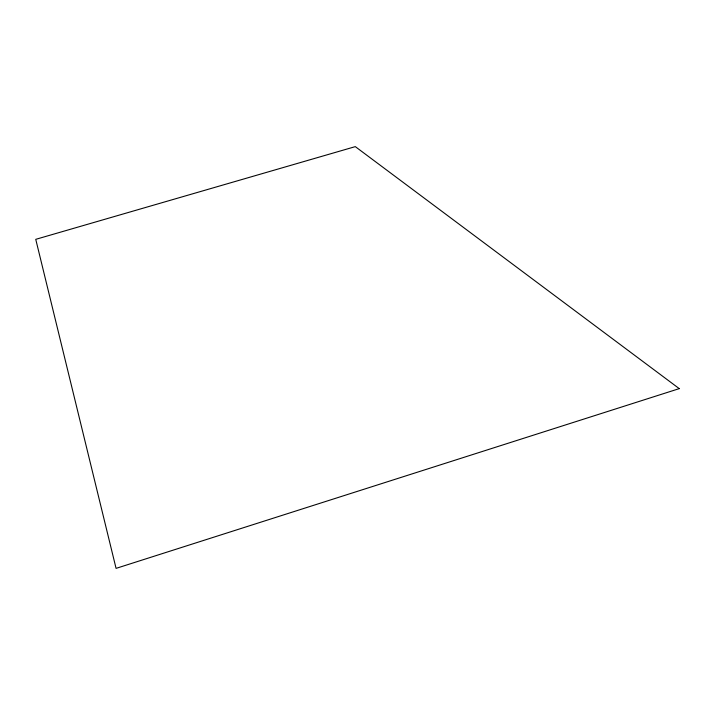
<?xml version="1.0" encoding="UTF-8"?>
<svg xmlns="http://www.w3.org/2000/svg" width="715" height="715" viewBox="0 0 715 715"><rect width="100%" height="100%" fill="white"/><g stroke="black" fill="none" stroke-linecap="round" stroke-linejoin="round"><path stroke-width="1.07" d="M679.25 388.629L116.071 568.371L35.75 239.337L355.301 146.629L679.25 388.629"/></g></svg>
